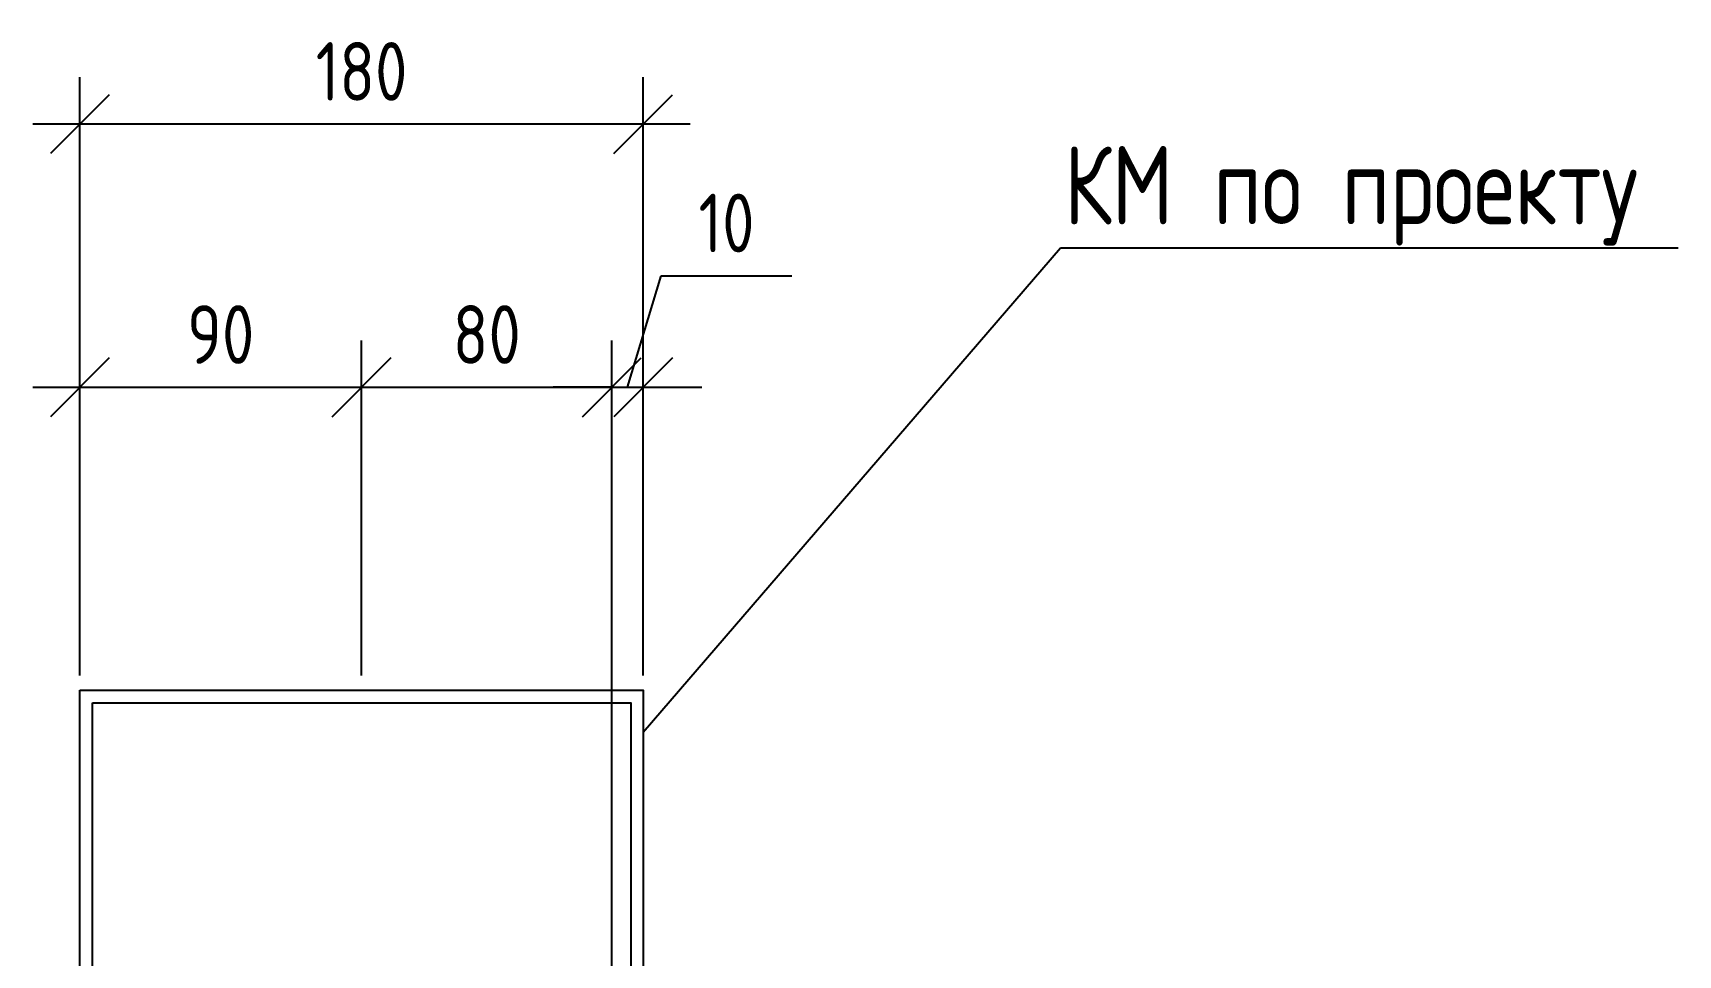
# Model space of a CAD drawing. Header units: millimetres. Extents: x -3689 to 2883575, y -702957 to -604547.
# Drawn here: x 2815827 to 2821083, y -665716 to -662770 of the extents above; entities that cross this region are included whole.
import ezdxf
from ezdxf import colors
from ezdxf.entities.mleader import LeaderData, LeaderLine
from ezdxf.math import Vec2, Vec3

# ---------------------------------------------------------------- set-up
doc = ezdxf.new("R2010")
doc.units = ezdxf.units.MM
doc.header["$PDMODE"] = 35
doc.layers.add('Размер', color=101, linetype='Continuous')
doc.styles.add('ISOCPEUR', font='isocpeur.ttf', dxfattribs={"width": 0.8, "height": 2.5})
doc.styles.add('ГОСТ 2.304', font='CS_Gost2304.shx')
doc.dimstyles.new('СПДС', dxfattribs={"dimscale": 100, "dimtxt": 2.5, "dimasz": 2.5, "dimexe": 2, "dimexo": 0.625, "dimgap": 1, "dimtad": 1, "dimdec": 0, "dimtxsty": 'ГОСТ 2.304', "dimblk": 'OBLIQUE', "dimblk1": 'OBLIQUE', "dimblk2": 'OBLIQUE', "dimcen": 2.5, "dimdle": 2, "dimadec": 0, "dimazin": 2, "dimtfac": 0.75, "dimtdec": 4, "dimtmove": 1, "dimatfit": 3, "dimfxl": 1, "dimtfill": 1, "dimtolj": 1, "dimarcsym": 1})

# ---------------------------------------------------------------- blocks, each defined once
blk = doc.blocks.new('_Oblique')
at = {"color": 0, "linetype": 'ByBlock', "lineweight": -2}
blk.add_line((-0.5, -0.5), (0.5, 0.5), dxfattribs=at)
blk = doc.blocks.new('*D680')
at = {"layer": 'Defpoints', "color": 0, "ltscale": 75, "transparency": 16777216}
for p in [(2815976.886163335, -663061.421234632), (2815976.886163335, -664869.724820557), (2817776.886163335, -664869.724820557)]:
    blk.add_point(p, dxfattribs=at)
at = {"layer": 'Размер', "color": 0, "lineweight": -2, "ltscale": 75, "transparency": 16777216}
for p, q in [((2815976.886163335, -664822.849820557), (2815976.886163335, -662911.421234632)), ((2817776.886163335, -664822.849820557), (2817776.886163335, -662911.421234632)), ((2817926.886163335, -663061.421234632), (2815826.886163335, -663061.421234632))]:
    blk.add_line(p, q, dxfattribs=at)
at = {"layer": 'Размер', "color": 0, "lineweight": -2, "ltscale": 75, "transparency": 16777216, "xscale": 187.5, "yscale": 187.5, "zscale": 187.5, "rotation": 180}
blk.add_blockref('_Oblique', (2815976.886163335, -663061.421234632), dxfattribs=at)
at = {"layer": 'Размер', "color": 0, "lineweight": -2, "ltscale": 75, "transparency": 16777216, "xscale": 187.5, "yscale": 187.5, "zscale": 187.5}
blk.add_blockref('_Oblique', (2817776.886163335, -663061.421234632), dxfattribs=at)
at = {"layer": 'Размер', "color": 0, "ltscale": 75, "transparency": 16777216, "insert": (2816876.886163335, -662892.671234632), "char_height": 187.5, "attachment_point": 5, "style": 'ГОСТ 2.304', "bg_fill": 3, "box_fill_scale": 1.1, "bg_fill_color": 256, "bg_fill_true_color": 13158600, "bg_fill_transparency": 0}
blk.add_mtext('\\A1;180', dxfattribs=at)
blk = doc.blocks.new('*D681')
at = {"layer": 'Defpoints', "color": 0, "ltscale": 75, "transparency": 16777216}
for p in [(2816876.886163335, -663902.0205387778), (2815976.886163335, -664869.724820557), (2816876.886163335, -664869.724820557)]:
    blk.add_point(p, dxfattribs=at)
at = {"layer": 'Размер', "color": 0, "lineweight": -2, "ltscale": 75, "transparency": 16777216}
for p, q in [((2815976.886163335, -664822.849820557), (2815976.886163335, -663752.0205387778)), ((2816876.886163335, -664822.849820557), (2816876.886163335, -663752.0205387778)), ((2815826.886163335, -663902.0205387778), (2817026.886163335, -663902.0205387778))]:
    blk.add_line(p, q, dxfattribs=at)
at = {"layer": 'Размер', "color": 0, "lineweight": -2, "ltscale": 75, "transparency": 16777216, "xscale": 187.5, "yscale": 187.5, "zscale": 187.5, "rotation": 180}
blk.add_blockref('_Oblique', (2815976.886163335, -663902.0205387778), dxfattribs=at)
at = {"layer": 'Размер', "color": 0, "lineweight": -2, "ltscale": 75, "transparency": 16777216, "xscale": 187.5, "yscale": 187.5, "zscale": 187.5}
blk.add_blockref('_Oblique', (2816876.886163335, -663902.0205387778), dxfattribs=at)
at = {"layer": 'Размер', "color": 0, "ltscale": 75, "transparency": 16777216, "insert": (2816426.886163335, -663733.2705387778), "char_height": 187.5, "attachment_point": 5, "style": 'ГОСТ 2.304', "bg_fill": 3, "box_fill_scale": 1.1, "bg_fill_color": 256, "bg_fill_true_color": 13158600, "bg_fill_transparency": 0}
blk.add_mtext('\\A1;90', dxfattribs=at)
blk = doc.blocks.new('*D682')
at = {"layer": 'Defpoints', "color": 0, "ltscale": 75, "transparency": 16777216}
for p in [(2817676.886163335, -663902.0205387778), (2816876.886163335, -664869.724820557), (2817676.886163335, -664869.724820557)]:
    blk.add_point(p, dxfattribs=at)
at = {"layer": 'Размер', "color": 0, "lineweight": -2, "ltscale": 75, "transparency": 16777216}
for p, q in [((2816876.886163335, -664822.849820557), (2816876.886163335, -663752.0205387778)), ((2817676.886163335, -664822.849820557), (2817676.886163335, -663752.0205387778)), ((2816726.886163335, -663902.0205387778), (2817826.886163335, -663902.0205387778))]:
    blk.add_line(p, q, dxfattribs=at)
at = {"layer": 'Размер', "color": 0, "lineweight": -2, "ltscale": 75, "transparency": 16777216, "xscale": 187.5, "yscale": 187.5, "zscale": 187.5, "rotation": 180}
blk.add_blockref('_Oblique', (2816876.886163335, -663902.0205387778), dxfattribs=at)
at = {"layer": 'Размер', "color": 0, "lineweight": -2, "ltscale": 75, "transparency": 16777216, "xscale": 187.5, "yscale": 187.5, "zscale": 187.5}
blk.add_blockref('_Oblique', (2817676.886163335, -663902.0205387778), dxfattribs=at)
at = {"layer": 'Размер', "color": 0, "ltscale": 75, "transparency": 16777216, "insert": (2817276.886163335, -663733.2705387778), "char_height": 187.5, "attachment_point": 5, "style": 'ГОСТ 2.304', "bg_fill": 3, "box_fill_scale": 1.1, "bg_fill_color": 256, "bg_fill_true_color": 13158600, "bg_fill_transparency": 0}
blk.add_mtext('\\A1;80', dxfattribs=at)
blk = doc.blocks.new('*D683')
at = {"layer": 'Defpoints', "color": 0, "ltscale": 75, "transparency": 16777216}
for p in [(2817776.886163335, -663902.0205387778), (2817776.886163335, -664869.724820557), (2817676.886163335, -667651.7415863272)]:
    blk.add_point(p, dxfattribs=at)
at = {"layer": 'Размер', "color": 0, "lineweight": -2, "ltscale": 75, "transparency": 16777216}
for p, q in [((2817726.886163335, -663902.0205387778), (2817833.761163335, -663545.7705387778)), ((2817833.761163335, -663545.7705387778), (2818251.618306193, -663545.7705387778)), ((2817676.886163335, -667604.8665863272), (2817676.886163335, -663752.0205387778)), ((2817776.886163335, -664822.849820557), (2817776.886163335, -663752.0205387778)), ((2817676.886163335, -663902.0205387778), (2817489.386163335, -663902.0205387778)), ((2817676.886163335, -663902.0205387778), (2817776.886163335, -663902.0205387778)), ((2817676.886163335, -663902.0205387778), (2817776.886163335, -663902.0205387778)), ((2817776.886163335, -663902.0205387778), (2817964.386163335, -663902.0205387778))]:
    blk.add_line(p, q, dxfattribs=at)
at = {"layer": 'Размер', "color": 0, "lineweight": -2, "ltscale": 75, "transparency": 16777216, "xscale": 187.5, "yscale": 187.5, "zscale": 187.5}
blk.add_blockref('_Oblique', (2817676.886163335, -663902.0205387778), dxfattribs=at)
at = {"layer": 'Размер', "color": 0, "lineweight": -2, "ltscale": 75, "transparency": 16777216, "xscale": 187.5, "yscale": 187.5, "zscale": 187.5, "rotation": 180}
blk.add_blockref('_Oblique', (2817776.886163335, -663902.0205387778), dxfattribs=at)
at = {"layer": 'Размер', "color": 0, "ltscale": 75, "transparency": 16777216, "insert": (2818042.689734764, -663377.0205387778), "char_height": 187.5, "attachment_point": 5, "style": 'ГОСТ 2.304', "bg_fill": 3, "box_fill_scale": 1.1, "bg_fill_color": 256, "bg_fill_true_color": 13158600, "bg_fill_transparency": 0}
blk.add_mtext('\\A1;10', dxfattribs=at)
blk = doc.blocks.new('_None')

msp = doc.modelspace()

# ---------------------------------------------------------------- linework, layer by layer
at = {"color": 4}
msp.add_lwpolyline([(2816016.886163335, -664909.724820557), (2817736.886163335, -664909.724820557), (2817736.886163335, -666629.724820557), (2816016.886163335, -666629.724820557)], close=True, dxfattribs=at)

# ---------------------------------------------------------------- dimensions: what is measured, and where the dimension line sits
at = {"layer": 'Размер', "color": 250, "ltscale": 75}
dim = msp.add_linear_dim(base=(2815976.886163335, -663061.421234632), p1=(2817776.886163335, -664869.724820557), p2=(2815976.886163335, -664869.724820557), dimstyle='СПДС', override={"dimscale": 75, "dimlfac": 0.1}, dxfattribs=at)
dim.commit()
dim.dimension.update_dxf_attribs({"geometry": '*D680', "text_midpoint": (2816876.886163335, -662892.671234632)})

# ---------------------------------------------------------------- next in the draw order: linework, layer by layer
at = {"color": 4}
msp.add_lwpolyline([(2815976.886163335, -664869.724820557), (2817776.886163335, -664869.724820557), (2817776.886163335, -666669.724820557), (2815976.886163335, -666669.724820557), (2815976.886163335, -664869.724820557)], dxfattribs=at)

# ---------------------------------------------------------------- next in the draw order: dimensions: what is measured, and where the dimension line sits
at = {"layer": 'Размер', "color": 250, "ltscale": 75}
dim = msp.add_linear_dim(base=(2816876.886163335, -663902.0205387778), p1=(2815976.886163335, -664869.724820557), p2=(2816876.886163335, -664869.724820557), dimstyle='СПДС', override={"dimscale": 75, "dimlfac": 0.1}, dxfattribs=at)
dim.commit()
dim.dimension.update_dxf_attribs({"geometry": '*D681', "text_midpoint": (2816426.886163335, -663733.2705387778)})

# ---------------------------------------------------------------- next in the draw order: dimensions: what is measured, and where the dimension line sits
dim = msp.add_linear_dim(base=(2817676.886163335, -663902.0205387778), p1=(2816876.886163335, -664869.724820557), p2=(2817676.886163335, -664869.724820557), dimstyle='СПДС', override={"dimscale": 75, "dimlfac": 0.1}, dxfattribs=at)
dim.commit()
dim.dimension.update_dxf_attribs({"geometry": '*D682', "text_midpoint": (2817276.886163335, -663733.2705387778)})

# ---------------------------------------------------------------- next in the draw order: dimensions: what is measured, and where the dimension line sits
dim = msp.add_linear_dim(base=(2817776.886163335, -663902.0205387778), p1=(2817676.886163335, -667651.7415863272), p2=(2817776.886163335, -664869.724820557), dimstyle='СПДС', override={"dimscale": 75, "dimlfac": 0.1}, dxfattribs=at)
dim.commit()
dim.dimension.update_dxf_attribs({"geometry": '*D683', "text_midpoint": (2817908.761163335, -663377.0205387778)})

# ---------------------------------------------------------------- next in the draw order: leaders
ml = msp.add_multileader_mtext('Standard')
ml.set_content('КМ по проекту', color=256, style='ISOCPEUR')
ml.set_leader_properties()
ml.set_arrow_properties(name='NONE')
ml.build(insert=Vec2(0, 0))
ml.multileader.update_dxf_attribs({"text_left_attachment_type": 6, "text_right_attachment_type": 6, "dogleg_length": 0.36, "arrow_head_size": 0.18})
ctx = ml.context
ctx.base_point, ctx.char_height, ctx.arrow_head_size, ctx.landing_gap_size, ctx.plane_origin = Vec3(2819110.38384123, -663456.1972811983), 250, 0.18, 10, Vec3(2820616.457549925, -665004.1085504915)
ctx.left_attachment, ctx.right_attachment = 6, 6
notes = []
notes.append((ctx, [(0, (1, 1, 0), (2819110.02384123, -663456.1972811983), (1, 0), 0.36, [(0, [(2817776.886163335, -665004.1085504915)], 0, [])])]))
ctx.mtext.insert, ctx.mtext.flow_direction = Vec3(2819120.38384123, -663131.1972811983), 5
for ctx, leaders in notes:
    for number, flags, end, landing, length, lines in leaders:
        leader = LeaderData()
        leader.index, (leader.has_last_leader_line, leader.has_dogleg_vector, leader.attachment_direction) = number, flags
        leader.last_leader_point, leader.dogleg_vector, leader.dogleg_length = Vec3(end), Vec3(landing), length
        for number, points, colour, breaks in lines:
            line = LeaderLine()
            line.index, line.vertices, line.color, line.breaks = number, Vec3.list(points), colors.encode_raw_color(colour), breaks
            leader.lines.append(line)
        ctx.leaders.append(leader)

doc.saveas('drawing.dxf')
